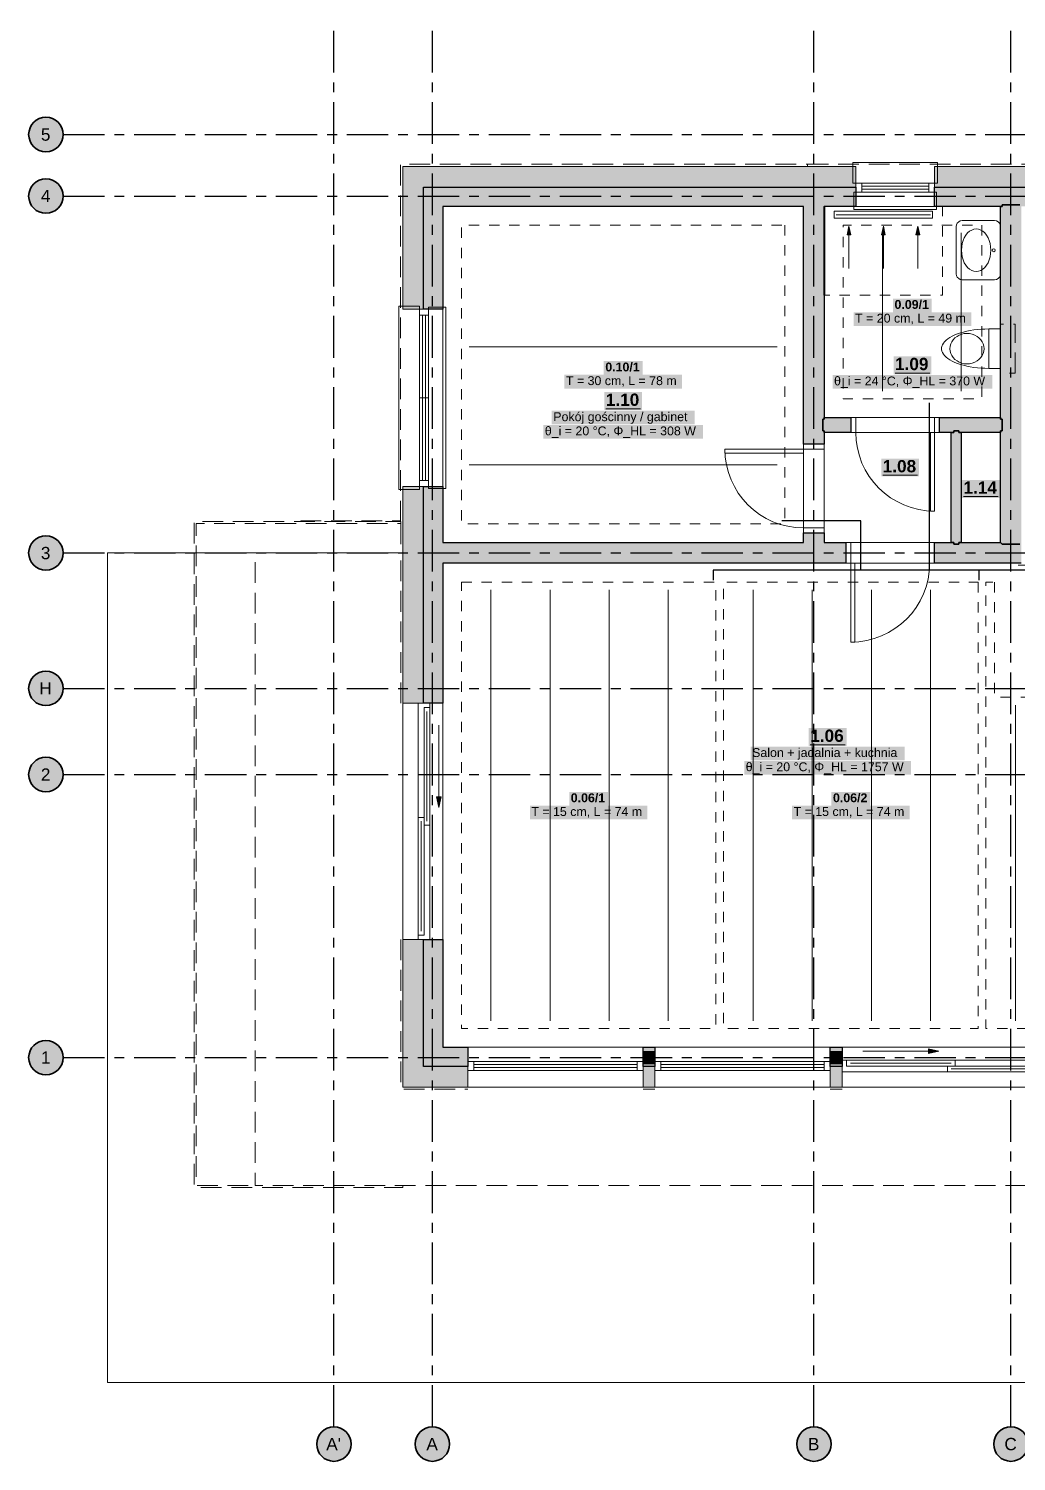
# Model space of a CAD drawing. Header units: metres. Extents: x -4.1 to 22.9, y -4.1 to 10.4.
# Drawn here: x -4.1 to 5.93, y -4.1 to 10.45 of the extents above; entities that cross this region are included whole.
import ezdxf

# ---------------------------------------------------------------- set-up
doc = ezdxf.new("R2010")
doc.units = ezdxf.units.M
for name, pattern in [('KRESKOWA', [5.25, 4.2, -1.05]), ('KRESKOWA_DROBNA', [3.15, 2.1, -1.05]), ('PUNKTOWA', [10.5, 8.4, -1.05, 0, -1.05])]:
    doc.linetypes.add(name, pattern=pattern)
doc.layers.add('A-MASKA', color=7, linetype='Continuous', lineweight=18)
doc.layers.add('S-OPISY', color=2, linetype='Continuous', lineweight=25)
for name, color, linetype, lineweight, true_color in [('I-OSIE', 8, 'PUNKTOWA', 18, 0x7a7a7a), ('I-PODKLAD', 8, 'Continuous', 18, 0x9a9a9a), ('I-PODKLAD-SCIANY', 8, 'Continuous', 25, 0x6e6e6e), ('I-PODKLAD-WYPELN', 254, 'Continuous', 18, 0xe6e6e6), ('I-POMIESZCZENIA', 8, 'Continuous', 25, 0x4a4a4a), ('S-OGRZ', 1, 'Continuous', 25, 0xe05000)]:
    doc.layers.add(name, color=color, linetype=linetype, lineweight=lineweight, true_color=true_color)
doc.styles.add('PL_ARIAL', font='arial.ttf')
doc.styles.add('PL_ARIAL_B', font='arialbd.ttf')

msp = doc.modelspace()

# ---------------------------------------------------------------- hatches: boundary and pattern name
at = {"layer": 'A-MASKA', "true_color": 0xffffff}
for points in [[(4.278, 7.43), (5.472, 7.43), (5.472, 7.57), (4.278, 7.57)], [(4.678, 7.569), (5.072, 7.569), (5.072, 7.709), (4.678, 7.709)], [(1.741, 6.934), (2.134, 6.934), (2.134, 7.074), (1.741, 7.074)], [(4.683, 6.939), (5.067, 6.939), (5.067, 7.122), (4.683, 7.122)], [(1.341, 6.795), (2.534, 6.795), (2.534, 6.935), (1.341, 6.935)], [(4.064, 6.793), (5.686, 6.793), (5.686, 6.933), (4.064, 6.933)], [(1.746, 6.576), (2.129, 6.576), (2.129, 6.759), (1.746, 6.759)], [(1.213, 6.43), (2.662, 6.43), (2.662, 6.569), (1.213, 6.569)], [(1.127, 6.286), (2.748, 6.286), (2.748, 6.425), (1.127, 6.425)], [(4.558, 5.902), (4.942, 5.902), (4.942, 6.084), (4.558, 6.084)], [(5.378, 5.685), (5.762, 5.685), (5.762, 5.867), (5.378, 5.867)], [(3.822, 3.165), (4.206, 3.165), (4.206, 3.347), (3.822, 3.347)], [(3.232, 3.018), (4.796, 3.018), (4.796, 3.158), (3.232, 3.158)], [(3.167, 2.874), (4.861, 2.874), (4.861, 3.014), (3.167, 3.014)], [(1.39, 2.559), (1.784, 2.559), (1.784, 2.699), (1.39, 2.699)], [(4.053, 2.559), (4.447, 2.559), (4.447, 2.699), (4.053, 2.699)], [(0.99, 2.42), (2.183, 2.42), (2.183, 2.559), (0.99, 2.559)], [(3.653, 2.42), (4.847, 2.42), (4.847, 2.559), (3.653, 2.559)]]:
    msp.add_hatch(color=7, dxfattribs=at).paths.add_polyline_path(points)
at = {"layer": 'I-OSIE', "true_color": 0xffffff}
for points in [[(-3.75, 9.375), (-3.751, 9.398), (-3.756, 9.42), (-3.763, 9.442), (-3.773, 9.463), (-3.786, 9.482), (-3.801, 9.499), (-3.818, 9.514), (-3.837, 9.527), (-3.858, 9.537), (-3.88, 9.544), (-3.902, 9.549), (-3.925, 9.55), (-3.948, 9.549), (-3.97, 9.544), (-3.992, 9.537), (-4.013, 9.527), (-4.032, 9.514), (-4.049, 9.499), (-4.064, 9.482), (-4.077, 9.463), (-4.087, 9.442), (-4.094, 9.42), (-4.099, 9.398), (-4.1, 9.375), (-4.099, 9.352), (-4.094, 9.33), (-4.087, 9.308), (-4.077, 9.287), (-4.064, 9.268), (-4.049, 9.251), (-4.032, 9.236), (-4.013, 9.223), (-3.992, 9.213), (-3.97, 9.206), (-3.948, 9.201), (-3.925, 9.2), (-3.902, 9.201), (-3.88, 9.206), (-3.858, 9.213), (-3.837, 9.223), (-3.818, 9.236), (-3.801, 9.251), (-3.786, 9.268), (-3.773, 9.287), (-3.763, 9.308), (-3.756, 9.33), (-3.751, 9.352)], [(-3.75, 8.75), (-3.751, 8.773), (-3.756, 8.795), (-3.763, 8.817), (-3.773, 8.838), (-3.786, 8.857), (-3.801, 8.874), (-3.818, 8.889), (-3.837, 8.902), (-3.858, 8.912), (-3.88, 8.919), (-3.902, 8.924), (-3.925, 8.925), (-3.948, 8.924), (-3.97, 8.919), (-3.992, 8.912), (-4.013, 8.902), (-4.032, 8.889), (-4.049, 8.874), (-4.064, 8.857), (-4.077, 8.838), (-4.087, 8.817), (-4.094, 8.795), (-4.099, 8.773), (-4.1, 8.75), (-4.099, 8.727), (-4.094, 8.705), (-4.087, 8.683), (-4.077, 8.662), (-4.064, 8.643), (-4.049, 8.626), (-4.032, 8.611), (-4.013, 8.598), (-3.992, 8.588), (-3.97, 8.581), (-3.948, 8.576), (-3.925, 8.575), (-3.902, 8.576), (-3.88, 8.581), (-3.858, 8.588), (-3.837, 8.598), (-3.818, 8.611), (-3.801, 8.626), (-3.786, 8.643), (-3.773, 8.662), (-3.763, 8.683), (-3.756, 8.705), (-3.751, 8.727)], [(-3.75, 5.125), (-3.751, 5.148), (-3.756, 5.17), (-3.763, 5.192), (-3.773, 5.213), (-3.786, 5.232), (-3.801, 5.249), (-3.818, 5.264), (-3.837, 5.277), (-3.858, 5.287), (-3.88, 5.294), (-3.902, 5.299), (-3.925, 5.3), (-3.948, 5.299), (-3.97, 5.294), (-3.992, 5.287), (-4.013, 5.277), (-4.032, 5.264), (-4.049, 5.249), (-4.064, 5.232), (-4.077, 5.213), (-4.087, 5.192), (-4.094, 5.17), (-4.099, 5.148), (-4.1, 5.125), (-4.099, 5.102), (-4.094, 5.08), (-4.087, 5.058), (-4.077, 5.037), (-4.064, 5.018), (-4.049, 5.001), (-4.032, 4.986), (-4.013, 4.973), (-3.992, 4.963), (-3.97, 4.956), (-3.948, 4.951), (-3.925, 4.95), (-3.902, 4.951), (-3.88, 4.956), (-3.858, 4.963), (-3.837, 4.973), (-3.818, 4.986), (-3.801, 5.001), (-3.786, 5.018), (-3.773, 5.037), (-3.763, 5.058), (-3.756, 5.08), (-3.751, 5.102)], [(-3.75, 3.75), (-3.751, 3.773), (-3.756, 3.795), (-3.763, 3.817), (-3.773, 3.837), (-3.786, 3.857), (-3.801, 3.874), (-3.818, 3.889), (-3.837, 3.902), (-3.858, 3.912), (-3.88, 3.919), (-3.902, 3.924), (-3.925, 3.925), (-3.948, 3.924), (-3.97, 3.919), (-3.992, 3.912), (-4.013, 3.902), (-4.032, 3.889), (-4.049, 3.874), (-4.064, 3.857), (-4.077, 3.837), (-4.087, 3.817), (-4.094, 3.795), (-4.099, 3.773), (-4.1, 3.75), (-4.099, 3.727), (-4.094, 3.705), (-4.087, 3.683), (-4.077, 3.663), (-4.064, 3.643), (-4.049, 3.626), (-4.032, 3.611), (-4.013, 3.598), (-3.992, 3.588), (-3.97, 3.581), (-3.948, 3.576), (-3.925, 3.575), (-3.902, 3.576), (-3.88, 3.581), (-3.858, 3.588), (-3.837, 3.598), (-3.818, 3.611), (-3.801, 3.626), (-3.786, 3.643), (-3.773, 3.663), (-3.763, 3.683), (-3.756, 3.705), (-3.751, 3.727)], [(-3.75, 2.875), (-3.751, 2.898), (-3.756, 2.92), (-3.763, 2.942), (-3.773, 2.962), (-3.786, 2.982), (-3.801, 2.999), (-3.818, 3.014), (-3.837, 3.027), (-3.858, 3.037), (-3.88, 3.044), (-3.902, 3.049), (-3.925, 3.05), (-3.948, 3.049), (-3.97, 3.044), (-3.992, 3.037), (-4.013, 3.027), (-4.032, 3.014), (-4.049, 2.999), (-4.064, 2.982), (-4.077, 2.962), (-4.087, 2.942), (-4.094, 2.92), (-4.099, 2.898), (-4.1, 2.875), (-4.099, 2.852), (-4.094, 2.83), (-4.087, 2.808), (-4.077, 2.788), (-4.064, 2.768), (-4.049, 2.751), (-4.032, 2.736), (-4.013, 2.723), (-3.992, 2.713), (-3.97, 2.706), (-3.948, 2.701), (-3.925, 2.7), (-3.902, 2.701), (-3.88, 2.706), (-3.858, 2.713), (-3.837, 2.723), (-3.818, 2.736), (-3.801, 2.751), (-3.786, 2.768), (-3.773, 2.788), (-3.763, 2.808), (-3.756, 2.83), (-3.751, 2.852)], [(-3.75, 0), (-3.751, 0.023), (-3.756, 0.045), (-3.763, 0.067), (-3.773, 0.087), (-3.786, 0.107), (-3.801, 0.124), (-3.818, 0.139), (-3.837, 0.152), (-3.858, 0.162), (-3.88, 0.169), (-3.902, 0.174), (-3.925, 0.175), (-3.948, 0.174), (-3.97, 0.169), (-3.992, 0.162), (-4.013, 0.152), (-4.032, 0.139), (-4.049, 0.124), (-4.064, 0.107), (-4.077, 0.087), (-4.087, 0.067), (-4.094, 0.045), (-4.099, 0.023), (-4.1, 0), (-4.099, -0.023), (-4.094, -0.045), (-4.087, -0.067), (-4.077, -0.088), (-4.064, -0.107), (-4.049, -0.124), (-4.032, -0.139), (-4.013, -0.152), (-3.992, -0.162), (-3.97, -0.169), (-3.948, -0.174), (-3.925, -0.175), (-3.902, -0.174), (-3.88, -0.169), (-3.858, -0.162), (-3.837, -0.152), (-3.818, -0.139), (-3.801, -0.124), (-3.786, -0.107), (-3.773, -0.088), (-3.763, -0.067), (-3.756, -0.045), (-3.751, -0.023)], [(-0.825, -3.925), (-0.826, -3.902), (-0.831, -3.88), (-0.838, -3.858), (-0.848, -3.837), (-0.861, -3.818), (-0.876, -3.801), (-0.893, -3.786), (-0.913, -3.773), (-0.933, -3.763), (-0.955, -3.756), (-0.977, -3.751), (-1, -3.75), (-1.023, -3.751), (-1.045, -3.756), (-1.067, -3.763), (-1.088, -3.773), (-1.107, -3.786), (-1.124, -3.801), (-1.139, -3.818), (-1.152, -3.837), (-1.162, -3.858), (-1.169, -3.88), (-1.174, -3.902), (-1.175, -3.925), (-1.174, -3.948), (-1.169, -3.97), (-1.162, -3.992), (-1.152, -4.013), (-1.139, -4.032), (-1.124, -4.049), (-1.107, -4.064), (-1.088, -4.077), (-1.067, -4.087), (-1.045, -4.094), (-1.023, -4.099), (-1, -4.1), (-0.977, -4.099), (-0.955, -4.094), (-0.933, -4.087), (-0.913, -4.077), (-0.893, -4.064), (-0.876, -4.049), (-0.861, -4.032), (-0.848, -4.013), (-0.838, -3.992), (-0.831, -3.97), (-0.826, -3.948)], [(0.175, -3.925), (0.174, -3.902), (0.169, -3.88), (0.162, -3.858), (0.152, -3.837), (0.139, -3.818), (0.124, -3.801), (0.107, -3.786), (0.087, -3.773), (0.067, -3.763), (0.045, -3.756), (0.023, -3.751), (0, -3.75), (-0.023, -3.751), (-0.045, -3.756), (-0.067, -3.763), (-0.088, -3.773), (-0.107, -3.786), (-0.124, -3.801), (-0.139, -3.818), (-0.152, -3.837), (-0.162, -3.858), (-0.169, -3.88), (-0.174, -3.902), (-0.175, -3.925), (-0.174, -3.948), (-0.169, -3.97), (-0.162, -3.992), (-0.152, -4.013), (-0.139, -4.032), (-0.124, -4.049), (-0.107, -4.064), (-0.088, -4.077), (-0.067, -4.087), (-0.045, -4.094), (-0.023, -4.099), (0, -4.1), (0.023, -4.099), (0.045, -4.094), (0.067, -4.087), (0.087, -4.077), (0.107, -4.064), (0.124, -4.049), (0.139, -4.032), (0.152, -4.013), (0.162, -3.992), (0.169, -3.97), (0.174, -3.948)], [(4.05, -3.925), (4.049, -3.902), (4.044, -3.88), (4.037, -3.858), (4.027, -3.837), (4.014, -3.818), (3.999, -3.801), (3.982, -3.786), (3.962, -3.773), (3.942, -3.763), (3.92, -3.756), (3.898, -3.751), (3.875, -3.75), (3.852, -3.751), (3.83, -3.756), (3.808, -3.763), (3.788, -3.773), (3.768, -3.786), (3.751, -3.801), (3.736, -3.818), (3.723, -3.837), (3.713, -3.858), (3.706, -3.88), (3.701, -3.902), (3.7, -3.925), (3.701, -3.948), (3.706, -3.97), (3.713, -3.992), (3.723, -4.013), (3.736, -4.032), (3.751, -4.049), (3.768, -4.064), (3.788, -4.077), (3.808, -4.087), (3.83, -4.094), (3.852, -4.099), (3.875, -4.1), (3.898, -4.099), (3.92, -4.094), (3.942, -4.087), (3.962, -4.077), (3.982, -4.064), (3.999, -4.049), (4.014, -4.032), (4.027, -4.013), (4.037, -3.992), (4.044, -3.97), (4.049, -3.948)], [(6.05, -3.925), (6.049, -3.902), (6.044, -3.88), (6.037, -3.858), (6.027, -3.837), (6.014, -3.818), (5.999, -3.801), (5.982, -3.786), (5.962, -3.773), (5.942, -3.763), (5.92, -3.756), (5.898, -3.751), (5.875, -3.75), (5.852, -3.751), (5.83, -3.756), (5.808, -3.763), (5.787, -3.773), (5.768, -3.786), (5.751, -3.801), (5.736, -3.818), (5.723, -3.837), (5.713, -3.858), (5.706, -3.88), (5.701, -3.902), (5.7, -3.925), (5.701, -3.948), (5.706, -3.97), (5.713, -3.992), (5.723, -4.013), (5.736, -4.032), (5.751, -4.049), (5.768, -4.064), (5.787, -4.077), (5.808, -4.087), (5.83, -4.094), (5.852, -4.099), (5.875, -4.1), (5.898, -4.099), (5.92, -4.094), (5.942, -4.087), (5.962, -4.077), (5.982, -4.064), (5.999, -4.049), (6.014, -4.032), (6.027, -4.013), (6.037, -3.992), (6.044, -3.97), (6.049, -3.948)]]:
    msp.add_hatch(color=7, dxfattribs=at).paths.add_polyline_path(points)
at = {"layer": 'I-PODKLAD-WYPELN', "true_color": 0xe4e4e4}
h = msp.add_hatch(color=7, dxfattribs=at)
h.paths.add_polyline_path([(4.25, 6.5), (4.25, 6.365), (4.25, 6.365), (4.25, 6.365), (4.25, 6.35), (4.25, 6.35), (4.25, 6.35), (3.98, 6.35), (3.98, 6.35), (3.98, 6.35), (3.98, 6.23), (3.965, 6.23), (3.77, 6.23), (3.77, 8.645), (0.105, 8.645), (0.105, 8.645), (0.105, 8.645), (0.105, 8.645), (0.105, 8.645), (0.105, 8.645), (0.105, 7.6), (0.105, 7.6), (0.105, 7.6), (-0.09, 7.6), (-0.09, 7.6), (-0.09, 7.6), (-0.09, 7.6), (-0.09, 7.6), (-0.3, 7.6), (-0.3, 7.6), (-0.3, 7.6), (-0.3, 9.05), (-0.3, 9.05), (-0.3, 9.05), (-0.3, 9.05), (4.3, 9.05), (4.3, 8.84), (4.3, 8.84), (4.3, 8.84), (4.3, 8.84), (4.3, 8.645), (4.3, 8.645), (4.3, 8.645), (3.98, 8.645), (3.98, 6.5), (3.98, 6.5), (3.98, 6.5), (3.98, 6.5), (3.98, 6.5), (4.25, 6.5), (4.25, 6.5), (4.25, 6.5), (4.25, 6.5)])
h.paths.add_polyline_path([(0.09, 8.66), (0.09, 8.66), (0.098, 8.652)], flags=0)
h.paths.add_polyline_path([(-0.09, 8.66), (-0.09, 8.66), (-0.09, 8.66), (-0.09, 8.66), (-0.09, 8.66)], flags=0)
h.paths.add_polyline_path([(-0.09, 8.84), (-0.09, 8.84), (-0.09, 8.84), (-0.09, 8.84), (-0.09, 8.84), (-0.09, 8.84)], flags=0)
h = msp.add_hatch(color=7, dxfattribs=at)
h.paths.add_polyline_path([(5.27, 5.23), (5.27, 5.23), (5.27, 5.23), (5.27, 6.35), (5.27, 6.35), (5.27, 6.35), (5.27, 6.35), (5.27, 6.35), (5.15, 6.35), (5.15, 6.35), (5.15, 6.35), (5.15, 6.365), (5.15, 6.365), (5.15, 6.365), (5.15, 6.365), (5.15, 6.5), (5.15, 6.5), (5.15, 6.5), (5.15, 6.5), (5.15, 6.5), (5.77, 6.5), (5.77, 6.5), (5.77, 6.5), (5.77, 6.5), (5.77, 6.5), (5.77, 8.645), (5.77, 8.645), (5.77, 8.645), (5.77, 8.645), (5.77, 8.645), (5.1, 8.645), (5.1, 8.645), (5.1, 8.645), (5.1, 8.84), (5.1, 8.84), (5.1, 8.84), (5.1, 8.84), (5.1, 9.05), (10.05, 9.05), (10.05, 8.84), (10.05, 8.84), (10.05, 8.84), (10.05, 8.84), (10.05, 8.645), (10.05, 8.645), (10.05, 8.645), (9.95, 8.645), (9.95, 6.7), (9.935, 6.7), (9.935, 6.7), (9.935, 6.7), (9.935, 6.7), (9.935, 6.7), (9.935, 6.7), (9.935, 6.7), (9.935, 6.7), (9.935, 6.7), (9.935, 6.7), (9.935, 6.7), (9.935, 6.685), (9.875, 6.685), (9.875, 6.685), (9.875, 6.685), (9.875, 6.685), (9.875, 6.685), (9.875, 6.65), (10.15, 6.65), (10.15, 6.6), (9.875, 6.6), (9.875, 6.565), (9.875, 6.565), (9.875, 6.565), (9.875, 6.55), (9.875, 6.55), (9.875, 6.55), (9.61, 6.55), (9.61, 6.55), (9.61, 6.55), (9.61, 6.565), (9.61, 6.565), (9.61, 6.565), (9.61, 6.565), (9.61, 6.7), (9.61, 6.7), (9.61, 6.7), (9.61, 6.7), (9.61, 6.7), (9.8, 6.7), (9.8, 8.645), (8.605, 8.645), (8.605, 8.645), (8.605, 8.645), (8.605, 6.7), (8.605, 6.7), (8.605, 6.7), (8.605, 6.7), (8.605, 6.7), (8.71, 6.7), (8.71, 6.7), (8.71, 6.7), (8.71, 6.7), (8.71, 6.7), (8.71, 6.565), (8.71, 6.565), (8.71, 6.565), (8.71, 6.55), (8.71, 6.55), (8.71, 6.55), (8.605, 6.55), (8.605, 6.55), (8.605, 6.55), (8.605, 5.23), (8.605, 5.23), (8.605, 5.23), (8.9, 5.23), (8.9, 5.23), (8.9, 5.23), (8.9, 5.23), (8.9, 5.23), (8.9, 5.035), (8.9, 5.035), (8.9, 5.035), (8.9, 5.02), (8.9, 5.02), (8.9, 5.02), (8.5, 5.02), (8.5, 5.02), (8.5, 5.02), (8.5, 5.02), (8.5, 5.02), (8.2, 5.02), (8.2, 5.02), (8.2, 5.02), (8.2, 5.035), (8.2, 5.035), (8.2, 5.035), (8.2, 5.035), (8.2, 5.23), (8.2, 5.23), (8.2, 5.23), (8.2, 5.23), (8.2, 5.23), (8.395, 5.23), (8.395, 5.23), (8.395, 5.23), (8.395, 5.23), (8.395, 5.23), (8.395, 8.645), (8.395, 8.645), (8.395, 8.645), (8.395, 8.645), (8.395, 8.645), (5.98, 8.645), (5.98, 8.645), (5.98, 8.645), (5.98, 5.02), (5.98, 5.02), (5.98, 5.02), (5.98, 5.02), (5.98, 5.02), (5.1, 5.02), (5.1, 5.02), (5.1, 5.02), (5.1, 5.035), (5.1, 5.035), (5.1, 5.035), (5.1, 5.035), (5.1, 5.23), (5.1, 5.23), (5.1, 5.23), (5.1, 5.23), (5.1, 5.23), (5.27, 5.23), (5.27, 5.23)])
h.paths.add_polyline_path([(8.5, 5.035), (8.5, 5.035), (8.5, 5.035), (8.5, 5.035), (8.5, 5.035), (8.5, 5.035), (8.5, 5.02)], flags=0)
h.paths.add_polyline_path([(5.77, 5.23), (5.77, 5.23), (5.77, 5.23), (5.77, 5.23), (5.77, 5.23), (5.77, 5.23), (5.77, 5.23), (5.77, 5.23), (5.77, 5.23), (5.77, 6.35), (5.77, 6.35), (5.77, 6.35), (5.37, 6.35), (5.37, 6.35), (5.37, 6.35), (5.37, 5.23), (5.37, 5.23), (5.37, 5.23)], flags=0)
h.paths.add_polyline_path([(8.5, 5.215), (8.5, 5.215), (8.5, 5.215), (8.5, 5.215), (8.5, 5.215), (8.5, 5.215), (8.5, 5.215), (8.5, 5.215), (8.5, 5.215)], flags=0)
at = {"layer": 'I-PODKLAD-WYPELN', "true_color": 0xcfcfcf}
for points in [[(4.23, 8.445), (4.249, 8.357), (4.211, 8.357)], [(4.58, 8.445), (4.599, 8.357), (4.561, 8.357)], [(4.93, 8.445), (4.949, 8.357), (4.911, 8.357)], [(0.065, 2.539), (0.042, 2.647), (0.088, 2.647)], [(2.26, -0.06), (2.14, -0.06), (2.14, 0.06), (2.26, 0.06)], [(4.04, -0.06), (4.04, 0.06), (4.16, 0.06), (4.16, -0.06)], [(5.144, 0.065), (5.037, 0.042), (5.037, 0.088)]]:
    msp.add_hatch(color=7, dxfattribs=at).paths.add_polyline_path(points)
at = {"layer": 'I-PODKLAD-WYPELN', "true_color": 0xe4e4e4}
for points in [[(3.77, 5.23), (3.77, 5.33), (3.965, 5.33), (3.98, 5.33), (3.98, 5.23), (4.2, 5.23), (4.2, 5.23), (4.2, 5.23), (4.2, 5.23), (4.2, 5.23), (4.2, 5.035), (4.2, 5.035), (4.2, 5.035), (4.2, 5.02), (4.2, 5.02), (4.2, 5.02), (0.105, 5.02), (0.105, 5.02), (0.105, 5.02), (0.105, 3.6), (0.105, 3.6), (0.105, 3.6), (-0.09, 3.6), (-0.09, 3.6), (-0.09, 3.6), (-0.09, 3.6), (-0.09, 3.6), (-0.3, 3.6), (-0.3, 3.6), (-0.3, 3.6), (-0.3, 5.8), (-0.3, 5.8), (-0.3, 5.8), (-0.09, 5.8), (-0.09, 5.8), (-0.09, 5.8), (-0.09, 5.8), (-0.09, 5.8), (0.105, 5.8), (0.105, 5.8), (0.105, 5.8), (0.105, 5.23), (0.105, 5.23), (0.105, 5.23), (0.105, 5.23), (0.105, 5.23)], [(2.14, -0.3), (2.14, -0.3), (2.14, -0.09), (2.14, -0.09), (2.14, -0.09), (2.14, -0.09), (2.14, -0.09), (2.14, -0.06), (2.14, -0.06), (2.14, -0.06), (2.14, -0.06), (2.14, 0.06), (2.14, 0.06), (2.14, 0.06), (2.14, 0.06), (2.14, 0.105), (2.14, 0.105), (2.14, 0.105), (2.26, 0.105), (2.26, 0.105), (2.26, 0.105), (2.26, 0.06), (2.26, 0.06), (2.26, 0.06), (2.26, 0.06), (2.26, -0.06), (2.26, -0.06), (2.26, -0.06), (2.26, -0.06), (2.26, -0.09), (2.26, -0.09), (2.26, -0.09), (2.26, -0.09), (2.26, -0.09), (2.26, -0.3), (2.26, -0.3), (2.26, -0.3), (2.14, -0.3)], [(4.04, -0.3), (4.04, -0.09), (4.04, -0.09), (4.04, -0.09), (4.04, -0.09), (4.04, -0.09), (4.04, -0.06), (4.04, -0.06), (4.04, -0.06), (4.04, -0.06), (4.04, 0.06), (4.04, 0.06), (4.04, 0.06), (4.04, 0.06), (4.04, 0.105), (4.04, 0.105), (4.04, 0.105), (4.16, 0.105), (4.16, 0.105), (4.16, 0.105), (4.16, 0.06), (4.16, 0.06), (4.16, 0.06), (4.16, 0.06), (4.16, -0.06), (4.16, -0.06), (4.16, -0.06), (4.16, -0.06), (4.16, -0.09), (4.16, -0.09), (4.16, -0.09), (4.16, -0.09), (4.16, -0.09), (4.16, -0.3), (4.16, -0.3), (4.16, -0.3), (4.04, -0.3), (4.04, -0.3)]]:
    msp.add_hatch(color=7, dxfattribs=at).paths.add_polyline_path(points)
h = msp.add_hatch(color=7, dxfattribs=at)
h.paths.add_polyline_path([(0.36, -0.09), (0.36, -0.09), (0.36, -0.09), (0.36, -0.09), (0.36, -0.3), (0.36, -0.3), (0.36, -0.3), (-0.3, -0.3), (-0.3, -0.3), (-0.3, -0.3), (-0.3, -0.3), (-0.3, -0.3), (-0.3, 1.2), (-0.3, 1.2), (-0.3, 1.2), (-0.09, 1.2), (-0.09, 1.2), (-0.09, 1.2), (-0.09, 1.2), (-0.09, 1.2), (0.105, 1.2), (0.105, 1.2), (0.105, 1.2), (0.105, 0.105), (0.105, 0.105), (0.105, 0.105), (0.105, 0.105), (0.105, 0.105), (0.36, 0.105), (0.36, 0.105), (0.36, 0.105), (0.36, -0.09)])
h.paths.add_polyline_path([(-0.09, -0.09), (-0.09, -0.09), (-0.09, -0.09), (-0.09, -0.09), (-0.09, -0.09), (-0.09, -0.09)], flags=0)
h.paths.add_polyline_path([(-0.09, 0.09), (-0.09, 0.09), (-0.09, 0.09), (-0.09, 0.09), (-0.09, 0.09)], flags=0)

# ---------------------------------------------------------------- linework, layer by layer
at = {"layer": 'I-OSIE', "linetype": 'PUNKTOWA', "lineweight": 25, "ltscale": 0.050462, "flags": 128}
for points in [[(-1, -3.75), (-1, 10.45)], [(0, -3.75), (0, 10.45)], [(3.875, -3.75), (3.875, 10.45)], [(5.875, -3.75), (5.875, 10.45)]]:
    msp.add_lwpolyline(points, dxfattribs=at)
at = {"layer": 'I-OSIE', "linetype": 'PUNKTOWA', "lineweight": 25, "ltscale": 0.050048, "flags": 128}
for points in [[(-3.75, 9.375), (22.946, 9.375)], [(-3.75, 8.75), (22.946, 8.75)], [(-3.75, 5.125), (22.946, 5.125)], [(-3.75, 3.75), (22.946, 3.75)], [(-3.75, 2.875), (22.946, 2.875)], [(-3.75, 0), (22.946, 0)]]:
    msp.add_lwpolyline(points, dxfattribs=at)
at = {"layer": 'I-OSIE', "linetype": 'Continuous', "lineweight": 35, "ltscale": 0.05}
for centre in [(-3.925, 9.375), (-3.925, 8.75), (-3.925, 5.125), (-3.925, 3.75), (-3.925, 2.875), (-3.925, 0), (-1, -3.925), (0, -3.925), (3.875, -3.925), (5.875, -3.925)]:
    msp.add_circle(centre, 0.175, dxfattribs=at)
at = {"layer": 'I-PODKLAD', "linetype": 'KRESKOWA', "lineweight": 13, "ltscale": 0.05, "flags": 128}
for points in [[(-0.325, 5.446), (-0.325, 9.075), (3.81, 9.075), (3.81, 9.05)], [(3.811, 9.075), (8.565, 9.075)], [(-0.3, -1.3), (-0.3, -1.32), (-2.42, -1.32), (-2.42, 5.445), (-0.32, 5.445), (-0.32, 5.425), (-2.4, 5.425), (-2.4, -1.3), (-1.8, -1.3)], [(-1.335, 5.446), (-1.335, 5.45), (-0.326, 5.45)], [(-0.32, 5.425), (-0.32, 5.125)], [(13.251, -0.32), (13.8, -0.32), (13.8, -1.3), (-1.8, -1.3), (-1.8, 5.125), (-0.32, 5.125), (-0.32, 3.6)], [(7.399, 5), (5.875, 5)], [(-0.32, 1.2), (-0.32, -0.32), (0.359, -0.32)], [(2.14, -0.32), (2.26, -0.32)], [(4.04, -0.32), (4.16, -0.32)]]:
    msp.add_lwpolyline(points, dxfattribs=at)
at = {"layer": 'I-PODKLAD', "lineweight": 18, "ltscale": 0.05}
for points in [[(5.13, 8.88), (4.27, 8.88), (4.27, 9.09), (5.13, 9.09)], [(5.1, 8.79), (4.3, 8.79), (4.3, 8.88), (5.1, 8.88)], [(5.12, 8.79), (4.28, 8.79), (4.28, 8.615), (5.12, 8.615)], [(3.985, 8.645), (3.975, 8.645), (3.975, 7.745), (3.985, 7.745)], [(5.08, 8.595), (4.08, 8.595), (4.08, 8.525), (5.08, 8.525)], [(4.23, 8.445), (4.249, 8.357), (4.211, 8.357)], [(4.58, 8.445), (4.599, 8.357), (4.561, 8.357)], [(4.93, 8.445), (4.949, 8.357), (4.911, 8.357)], [(5.77, 8.44), (5.767, 8.459), (5.759, 8.475), (5.745, 8.489), (5.729, 8.497), (5.71, 8.5), (5.38, 8.5), (5.361, 8.497), (5.345, 8.489), (5.331, 8.475), (5.323, 8.459), (5.32, 8.44), (5.32, 7.96), (5.323, 7.941), (5.331, 7.925), (5.345, 7.911), (5.361, 7.903), (5.38, 7.9), (5.71, 7.9), (5.729, 7.903), (5.745, 7.911), (5.759, 7.925), (5.767, 7.941), (5.77, 7.96)], [(5.522, 8.416), (5.499, 8.413), (5.477, 8.405), (5.455, 8.392), (5.435, 8.375), (5.417, 8.353), (5.402, 8.327), (5.39, 8.298), (5.381, 8.267), (5.376, 8.234), (5.374, 8.2), (5.376, 8.166), (5.381, 8.133), (5.39, 8.102), (5.402, 8.073), (5.417, 8.047), (5.435, 8.025), (5.455, 8.008), (5.477, 7.995), (5.499, 7.987), (5.522, 7.984), (5.546, 7.987), (5.568, 7.995), (5.59, 8.008), (5.61, 8.025), (5.628, 8.047), (5.643, 8.073), (5.655, 8.102), (5.664, 8.133), (5.669, 8.166), (5.671, 8.2), (5.669, 8.234), (5.664, 8.267), (5.655, 8.298), (5.643, 8.327), (5.628, 8.353), (5.61, 8.375), (5.59, 8.392), (5.568, 8.405), (5.546, 8.413)], [(-0.13, 7.63), (-0.13, 5.77), (-0.34, 5.77), (-0.34, 7.63)], [(-0.04, 7.6), (-0.04, 5.8), (-0.13, 5.8), (-0.13, 7.6)], [(-0.04, 7.62), (-0.04, 5.78), (0.135, 5.78), (0.135, 7.62)], [(5.429, 7.355), (5.402, 7.353), (5.376, 7.347), (5.351, 7.338), (5.328, 7.325), (5.307, 7.31), (5.289, 7.291), (5.275, 7.27), (5.265, 7.248), (5.259, 7.224), (5.256, 7.2), (5.259, 7.176), (5.265, 7.152), (5.275, 7.13), (5.289, 7.109), (5.307, 7.09), (5.328, 7.075), (5.351, 7.062), (5.376, 7.053), (5.402, 7.047), (5.429, 7.045), (5.456, 7.047), (5.483, 7.053), (5.508, 7.062), (5.531, 7.075), (5.551, 7.09), (5.569, 7.109), (5.583, 7.13), (5.594, 7.152), (5.6, 7.176), (5.602, 7.2), (5.6, 7.224), (5.594, 7.248), (5.583, 7.27), (5.569, 7.291), (5.551, 7.31), (5.531, 7.325), (5.508, 7.338), (5.483, 7.347), (5.456, 7.353)], [(5.77, 7), (5.77, 7.4), (5.65, 7.4), (5.65, 7)], [(4.25, 6.35), (4.3, 6.35), (4.3, 6.5), (4.25, 6.5)], [(5.15, 6.35), (5.1, 6.35), (5.1, 6.5), (5.15, 6.5)], [(5.1, 6.35), (5.1, 5.55), (5.06, 5.55), (5.06, 6.35)], [(3.77, 6.18), (2.97, 6.18), (2.97, 6.14), (3.77, 6.14)], [(3.77, 6.23), (3.77, 6.18), (3.98, 6.18), (3.98, 6.23)], [(3.77, 5.33), (3.77, 5.38), (3.98, 5.38), (3.98, 5.33)], [(4.2, 5.02), (4.25, 5.02), (4.25, 5.23), (4.2, 5.23)], [(5.1, 5.02), (5.05, 5.02), (5.05, 5.23), (5.1, 5.23)], [(4.25, 5.02), (4.25, 4.22), (4.29, 4.22), (4.29, 5.02)], [(-0.025, 3.6), (-0.025, 1.2), (-0.145, 1.2), (-0.145, 3.6)], [(-0.085, 3.555), (-0.085, 2.36), (-0.025, 2.36), (-0.025, 3.555)], [(0.065, 2.539), (0.042, 2.647), (0.088, 2.647)], [(-0.145, 2.44), (-0.145, 1.245), (-0.085, 1.245), (-0.085, 2.44)], [(5.144, 0.065), (5.037, 0.042), (5.037, 0.088)], [(0.36, -0.04), (2.14, -0.04), (2.14, -0.13), (0.36, -0.13)], [(2.26, -0.04), (4.04, -0.04), (4.04, -0.13), (2.26, -0.13)], [(4.16, -0.025), (6.38, -0.025), (6.38, -0.145), (4.16, -0.145)], [(4.205, -0.085), (5.31, -0.085), (5.31, -0.025), (4.205, -0.025)], [(5.23, -0.145), (6.335, -0.145), (6.335, -0.085), (5.23, -0.085)]]:
    msp.add_lwpolyline(points, close=True, dxfattribs=at)
for points in [[(4.36, 8.79), (4.36, 8.88)], [(5.04, 8.79), (5.04, 8.88)], [(5.04, 8.851), (4.36, 8.851)], [(5.04, 8.819), (4.36, 8.819)], [(5.06, 8.56), (4.1, 8.56)], [(4.23, 8.015), (4.23, 8.355)], [(4.58, 8.015), (4.58, 8.355)], [(4.93, 8.015), (4.93, 8.355)], [(-0.04, 7.54), (-0.13, 7.54)], [(-0.101, 7.54), (-0.101, 5.86)], [(-0.069, 7.54), (-0.069, 5.86)], [(5.65, 7.4), (5.611, 7.399), (5.573, 7.397), (5.535, 7.394), (5.498, 7.39), (5.462, 7.384), (5.427, 7.377), (5.393, 7.369), (5.362, 7.36), (5.332, 7.35), (5.304, 7.339), (5.278, 7.326), (5.255, 7.314), (5.234, 7.3), (5.216, 7.286), (5.201, 7.271), (5.189, 7.256), (5.18, 7.24), (5.173, 7.224), (5.17, 7.208), (5.17, 7.192), (5.173, 7.176), (5.18, 7.16), (5.189, 7.144), (5.201, 7.129), (5.216, 7.114), (5.234, 7.1), (5.255, 7.086), (5.278, 7.074), (5.304, 7.061), (5.332, 7.05), (5.362, 7.04), (5.393, 7.031), (5.427, 7.023), (5.462, 7.016), (5.498, 7.01), (5.535, 7.006), (5.573, 7.003), (5.611, 7.001), (5.65, 7)], [(-0.04, 6.7), (-0.13, 6.7)], [(-0.04, 5.86), (-0.13, 5.86)], [(-0.055, 3.515), (-0.055, 2.4)], [(0.065, 3.376), (0.065, 2.539)], [(-0.115, 2.4), (-0.115, 1.285)], [(4.371, 0.065), (5.144, 0.065)], [(0.42, -0.04), (0.42, -0.13)], [(0.42, -0.069), (2.08, -0.069)], [(0.42, -0.101), (2.08, -0.101)], [(2.08, -0.04), (2.08, -0.13)], [(2.32, -0.04), (2.32, -0.13)], [(2.32, -0.069), (3.98, -0.069)], [(2.32, -0.101), (3.98, -0.101)], [(3.98, -0.04), (3.98, -0.13)], [(4.245, -0.055), (5.27, -0.055)], [(5.27, -0.115), (6.295, -0.115)]]:
    msp.add_lwpolyline(points, dxfattribs=at)
at = {"layer": 'I-PODKLAD', "linetype": 'KRESKOWA_DROBNA', "lineweight": 18, "ltscale": 0.05, "flags": 128}
msp.add_lwpolyline([(5.18, 8.645), (3.98, 8.645), (3.98, 7.745), (5.18, 7.745)], close=True, dxfattribs=at)
at = {"layer": 'I-PODKLAD', "lineweight": 13, "ltscale": 0.05}
for points in [[(4.301, 8.645), (5.099, 8.645)], [(0.105, 5.801), (0.105, 7.599)], [(5.149, 6.5), (4.25, 6.5)], [(4.25, 6.35), (5.149, 6.35)], [(3.77, 6.229), (3.77, 5.33)], [(3.98, 5.33), (3.98, 6.229)], [(12.3, -0.3), (12.3, -3.3), (-3.3, -3.3), (-3.3, 5.125), (-0.3, 5.125)], [(5.099, 5.23), (4.2, 5.23)], [(4.2, 5.02), (5.099, 5.02)], [(-0.3, 3.599), (-0.3, 1.2)], [(0.105, 1.2), (0.105, 3.599)], [(2.139, 0.105), (0.36, 0.105)], [(4.04, 0.105), (2.26, 0.105)], [(6.38, 0.105), (4.16, 0.105)], [(0.36, -0.3), (2.139, -0.3)], [(2.26, -0.3), (4.04, -0.3)], [(4.16, -0.3), (6.38, -0.3)]]:
    msp.add_lwpolyline(points, dxfattribs=at)
at = {"layer": 'I-PODKLAD', "linetype": 'KRESKOWA', "lineweight": 18, "ltscale": 0.05, "flags": 128}
msp.add_lwpolyline([(5.92, 6.95), (5.92, 7.45), (5.77, 7.45), (5.77, 6.95)], close=True, dxfattribs=at)
at = {"layer": 'I-PODKLAD', "lineweight": 13, "ltscale": 0.05}
msp.add_circle((5.7, 8.2), 0.015, dxfattribs=at)
for centre, start, end in [((5.1, 6.35), -180, -90), ((3.77, 6.18), -180, -90), ((4.25, 5.02), -90, 0)]:
    msp.add_arc(centre, 0.8, start, end, dxfattribs=at)
at = {"layer": 'I-PODKLAD-SCIANY', "lineweight": 13, "ltscale": 0.05}
for points in [[(-0.3, 7.6), (-0.3, 7.6), (-0.3, 7.6), (-0.3, 9.05), (-0.3, 9.05), (-0.3, 9.05), (4.3, 9.05), (4.3, 9.05), (4.3, 9.05), (4.3, 8.84), (4.3, 8.84), (4.3, 8.84), (-0.09, 8.84), (-0.09, 8.84), (-0.09, 8.84), (-0.09, 8.84), (-0.09, 8.84), (-0.09, 8.84), (-0.09, 8.84), (-0.09, 8.84), (-0.09, 8.84), (-0.09, 8.84), (-0.09, 8.84), (-0.09, 8.84), (-0.09, 8.84), (-0.09, 8.84), (-0.09, 8.84), (-0.09, 8.84), (-0.09, 8.84), (-0.09, 7.6), (-0.09, 7.6), (-0.09, 7.6), (-0.3, 7.6)], [(5.1, 8.84), (5.1, 8.84), (5.1, 9.05), (5.1, 9.05), (5.1, 9.05), (10.05, 9.05), (10.05, 9.05), (10.05, 9.05), (10.05, 8.84), (10.05, 8.84), (10.05, 8.84), (5.1, 8.84)], [(-0.3, 5.8), (-0.3, 5.8), (-0.09, 5.8), (-0.09, 5.8), (-0.09, 5.8), (-0.09, 3.6), (-0.09, 3.6), (-0.09, 3.6), (-0.09, 3.6), (-0.3, 3.6), (-0.3, 3.6), (-0.3, 3.6), (-0.3, 3.6), (-0.3, 5.8)], [(-0.3, -0.3), (-0.3, 1.2), (-0.3, 1.2), (-0.3, 1.2), (-0.3, 1.2), (-0.09, 1.2), (-0.09, 1.2), (-0.09, 1.2), (-0.09, 1.2), (-0.09, -0.09), (-0.09, -0.09), (-0.09, -0.09), (-0.09, -0.09), (-0.09, -0.09), (-0.09, -0.09), (-0.09, -0.09), (-0.09, -0.09), (-0.09, -0.09), (-0.09, -0.09), (-0.09, -0.09), (-0.09, -0.09), (-0.09, -0.09), (-0.09, -0.09), (-0.09, -0.09), (-0.09, -0.09), (-0.09, -0.09), (0.36, -0.09), (0.36, -0.09), (0.36, -0.09), (0.36, -0.09), (0.36, -0.3), (0.36, -0.3), (0.36, -0.3), (0.36, -0.3), (-0.3, -0.3), (-0.3, -0.3)], [(2.14, -0.3), (2.14, -0.3), (2.14, -0.3), (2.14, -0.09), (2.14, -0.09), (2.14, -0.09), (2.14, -0.09), (2.26, -0.09), (2.26, -0.09), (2.26, -0.09), (2.26, -0.09), (2.26, -0.09), (2.26, -0.3), (2.26, -0.3), (2.26, -0.3), (2.26, -0.3), (2.14, -0.3)], [(4.04, -0.09), (4.04, -0.09), (4.04, -0.09), (4.16, -0.09), (4.16, -0.09), (4.16, -0.09), (4.16, -0.09), (4.16, -0.3), (4.16, -0.3), (4.16, -0.3), (4.16, -0.3), (4.04, -0.3), (4.04, -0.3), (4.04, -0.3)]]:
    msp.add_lwpolyline(points, close=True, dxfattribs=at)
at = {"layer": 'I-PODKLAD-SCIANY', "lineweight": 25, "ltscale": 0.05}
for points in [[(-0.09, 7.6), (-0.09, 7.6), (-0.09, 8.84), (-0.09, 8.84), (-0.09, 8.84), (-0.09, 8.84), (4.3, 8.84), (4.3, 8.84), (4.3, 8.84), (4.3, 8.84), (4.3, 8.645), (4.3, 8.645), (4.3, 8.645), (4.3, 8.645), (3.98, 8.645), (3.98, 8.645), (3.98, 8.645), (3.98, 8.645), (3.98, 8.645), (3.98, 8.645), (3.98, 8.645), (3.98, 8.645), (3.98, 8.645), (3.98, 8.645), (3.98, 8.645), (3.98, 8.645), (3.98, 8.645), (3.98, 8.645), (3.98, 8.645), (3.98, 8.645), (3.98, 8.645), (3.98, 6.485), (3.98, 6.485), (3.98, 6.485), (3.965, 6.485), (3.965, 6.485), (3.965, 6.485), (3.965, 6.485), (3.965, 6.485), (3.965, 6.485), (3.965, 6.485), (3.965, 6.485), (3.965, 6.485), (3.965, 6.485), (3.965, 6.485), (3.965, 6.485), (3.965, 6.485), (3.965, 6.485), (3.965, 6.485), (3.965, 6.485), (3.965, 6.485), (3.965, 6.365), (3.965, 6.365), (3.965, 6.365), (3.965, 6.365), (3.965, 6.365), (3.965, 6.365), (3.965, 6.365), (3.965, 6.365), (3.965, 6.365), (3.965, 6.365), (3.965, 6.365), (3.965, 6.365), (3.965, 6.365), (3.965, 6.365), (3.965, 6.365), (3.965, 6.365), (3.965, 6.365), (3.98, 6.365), (3.98, 6.365), (3.98, 6.365), (3.98, 6.23), (3.98, 6.23), (3.98, 6.23), (3.77, 6.23), (3.77, 6.23), (3.77, 6.23), (3.77, 8.645), (3.77, 8.645), (3.77, 8.645), (3.77, 8.645), (3.77, 8.645), (3.77, 8.645), (3.77, 8.645), (3.77, 8.645), (3.77, 8.645), (3.77, 8.645), (3.77, 8.645), (3.77, 8.645), (3.77, 8.645), (3.77, 8.645), (3.77, 8.645), (3.77, 8.645), (3.77, 8.645), (0.105, 8.645), (0.105, 8.645), (0.105, 8.645), (0.105, 8.645), (0.105, 8.645), (0.105, 8.645), (0.105, 8.645), (0.105, 8.645), (0.105, 8.645), (0.105, 8.645), (0.105, 8.645), (0.105, 8.645), (0.105, 8.645), (0.105, 8.645), (0.105, 8.645), (0.105, 8.645), (0.105, 8.645), (0.105, 7.6), (0.105, 7.6), (0.105, 7.6), (-0.09, 7.6)], [(3.965, 6.485), (3.965, 6.485), (3.965, 6.485), (3.965, 6.485), (3.965, 6.485), (3.98, 6.485), (3.98, 6.485), (3.98, 6.485), (3.98, 6.485), (3.98, 6.485), (3.98, 6.485), (3.98, 6.485), (3.98, 6.485), (3.98, 6.485), (3.98, 6.485), (3.98, 6.485), (3.98, 6.485), (3.98, 6.485), (3.98, 6.485), (3.98, 6.485), (3.98, 6.485), (3.98, 6.485), (3.98, 6.5), (3.98, 6.5), (3.98, 6.5), (3.98, 6.5), (3.98, 6.5), (4.25, 6.5), (4.25, 6.5), (4.25, 6.5), (4.25, 6.5), (4.25, 6.5), (4.25, 6.35), (4.25, 6.35), (4.25, 6.35), (3.98, 6.35), (3.98, 6.35), (3.98, 6.35), (3.98, 6.35), (3.98, 6.365), (3.98, 6.365), (3.98, 6.365), (3.98, 6.365), (3.98, 6.365), (3.98, 6.365), (3.98, 6.365), (3.98, 6.365), (3.98, 6.365), (3.98, 6.365), (3.98, 6.365), (3.98, 6.365), (3.98, 6.365), (3.98, 6.365), (3.98, 6.365), (3.98, 6.365), (3.98, 6.365), (3.965, 6.365), (3.965, 6.365), (3.965, 6.365), (3.965, 6.365), (3.965, 6.365)], [(5.15, 6.365), (5.15, 6.5), (5.15, 6.5), (5.15, 6.5), (5.15, 6.5), (5.15, 6.5), (5.77, 6.5), (5.77, 6.5), (5.77, 6.5), (5.77, 6.5), (5.77, 6.5), (5.77, 6.485), (5.77, 6.485), (5.77, 6.485), (5.77, 6.485), (5.77, 6.485), (5.77, 6.485), (5.77, 6.485), (5.77, 6.485), (5.77, 6.485), (5.77, 6.485), (5.77, 6.485), (5.77, 6.485), (5.77, 6.485), (5.77, 6.485), (5.77, 6.485), (5.77, 6.485), (5.77, 6.485), (5.785, 6.485), (5.785, 6.485), (5.785, 6.485), (5.785, 6.485), (5.785, 6.485), (5.785, 6.365), (5.785, 6.365), (5.785, 6.365), (5.785, 6.365), (5.785, 6.365), (5.77, 6.365), (5.77, 6.365), (5.77, 6.365), (5.77, 6.365), (5.77, 6.365), (5.77, 6.365), (5.77, 6.365), (5.77, 6.365), (5.77, 6.365), (5.77, 6.365), (5.77, 6.365), (5.77, 6.365), (5.77, 6.365), (5.77, 6.365), (5.77, 6.365), (5.77, 6.365), (5.77, 6.365), (5.77, 6.35), (5.77, 6.35), (5.77, 6.35), (5.345, 6.35), (5.345, 6.35), (5.345, 6.35), (5.345, 6.365), (5.345, 6.365), (5.345, 6.365), (5.345, 6.365), (5.345, 6.365), (5.345, 6.365), (5.345, 6.365), (5.345, 6.365), (5.345, 6.365), (5.345, 6.365), (5.345, 6.365), (5.345, 6.365), (5.345, 6.365), (5.345, 6.365), (5.345, 6.365), (5.345, 6.365), (5.345, 6.365), (5.295, 6.365), (5.295, 6.365), (5.295, 6.365), (5.295, 6.365), (5.295, 6.365), (5.295, 6.365), (5.295, 6.365), (5.295, 6.365), (5.295, 6.365), (5.295, 6.365), (5.295, 6.365), (5.295, 6.365), (5.295, 6.365), (5.295, 6.365), (5.295, 6.365), (5.295, 6.365), (5.295, 6.365), (5.295, 6.35), (5.295, 6.35), (5.295, 6.35), (5.15, 6.35), (5.15, 6.35), (5.15, 6.35), (5.15, 6.365)], [(5.27, 5.23), (5.27, 5.23), (5.27, 5.23), (5.27, 6.35), (5.27, 6.35), (5.27, 6.35), (5.27, 6.35), (5.27, 6.35), (5.295, 6.35), (5.295, 6.35), (5.295, 6.35), (5.295, 6.35), (5.295, 6.35), (5.295, 6.35), (5.295, 6.35), (5.295, 6.35), (5.295, 6.35), (5.295, 6.35), (5.295, 6.35), (5.295, 6.35), (5.295, 6.35), (5.295, 6.35), (5.295, 6.35), (5.295, 6.35), (5.295, 6.35), (5.295, 6.365), (5.295, 6.365), (5.295, 6.365), (5.295, 6.365), (5.295, 6.365), (5.345, 6.365), (5.345, 6.365), (5.345, 6.365), (5.345, 6.365), (5.345, 6.365), (5.345, 6.35), (5.345, 6.35), (5.345, 6.35), (5.345, 6.35), (5.345, 6.35), (5.345, 6.35), (5.345, 6.35), (5.345, 6.35), (5.345, 6.35), (5.345, 6.35), (5.345, 6.35), (5.345, 6.35), (5.345, 6.35), (5.345, 6.35), (5.345, 6.35), (5.345, 6.35), (5.345, 6.35), (5.37, 6.35), (5.37, 6.35), (5.37, 6.35), (5.37, 5.23), (5.37, 5.23), (5.37, 5.23), (5.345, 5.23), (5.345, 5.23), (5.345, 5.23), (5.345, 5.23), (5.345, 5.23), (5.345, 5.23), (5.345, 5.23), (5.345, 5.23), (5.345, 5.23), (5.345, 5.23), (5.345, 5.23), (5.345, 5.23), (5.345, 5.23), (5.345, 5.23), (5.345, 5.23), (5.345, 5.23), (5.345, 5.23), (5.345, 5.215), (5.345, 5.215), (5.345, 5.215), (5.345, 5.215), (5.345, 5.215), (5.295, 5.215), (5.295, 5.215), (5.295, 5.215), (5.295, 5.215), (5.295, 5.215), (5.295, 5.23), (5.295, 5.23), (5.295, 5.23), (5.295, 5.23), (5.295, 5.23), (5.295, 5.23), (5.295, 5.23), (5.295, 5.23), (5.295, 5.23), (5.295, 5.23), (5.295, 5.23), (5.295, 5.23), (5.295, 5.23), (5.295, 5.23), (5.295, 5.23), (5.295, 5.23), (5.295, 5.23), (5.27, 5.23), (5.27, 5.23)], [(-0.09, 3.6), (-0.09, 3.6), (-0.09, 3.6), (-0.09, 5.8), (-0.09, 5.8), (-0.09, 5.8), (0.105, 5.8), (0.105, 5.8), (0.105, 5.8), (0.105, 5.23), (0.105, 5.23), (0.105, 5.23), (0.105, 5.23), (0.105, 5.23), (0.105, 5.23), (0.105, 5.23), (0.105, 5.23), (0.105, 5.23), (0.105, 5.23), (0.105, 5.23), (0.105, 5.23), (0.105, 5.23), (0.105, 5.23), (0.105, 5.23), (0.105, 5.23), (0.105, 5.23), (3.77, 5.23), (3.77, 5.23), (3.77, 5.23), (3.77, 5.23), (3.77, 5.23), (3.77, 5.23), (3.77, 5.23), (3.77, 5.23), (3.77, 5.23), (3.77, 5.23), (3.77, 5.23), (3.77, 5.23), (3.77, 5.23), (3.77, 5.23), (3.77, 5.23), (3.77, 5.23), (3.77, 5.23), (3.77, 5.33), (3.77, 5.33), (3.77, 5.33), (3.98, 5.33), (3.98, 5.33), (3.98, 5.33), (3.98, 5.23), (3.98, 5.23), (3.98, 5.23), (3.98, 5.23), (3.98, 5.23), (3.98, 5.23), (3.98, 5.23), (3.98, 5.23), (3.98, 5.23), (3.98, 5.23), (3.98, 5.23), (3.98, 5.23), (3.98, 5.23), (3.98, 5.23), (3.98, 5.23), (3.98, 5.23), (3.98, 5.23), (4.2, 5.23), (4.2, 5.23), (4.2, 5.23), (4.2, 5.23), (4.2, 5.23), (4.2, 5.02), (4.2, 5.02), (4.2, 5.02), (0.105, 5.02), (0.105, 5.02), (0.105, 5.02), (0.105, 5.02), (0.105, 5.02), (0.105, 5.02), (0.105, 5.02), (0.105, 5.02), (0.105, 5.02), (0.105, 5.02), (0.105, 5.02), (0.105, 5.02), (0.105, 5.02), (0.105, 5.02), (0.105, 5.02), (0.105, 5.02), (0.105, 5.02), (0.105, 3.6), (0.105, 3.6), (0.105, 3.6), (0.105, 3.6), (-0.09, 3.6)], [(-0.09, 0.09), (-0.09, 0.09), (-0.09, 1.2), (-0.09, 1.2), (-0.09, 1.2), (-0.09, 1.2), (0.105, 1.2), (0.105, 1.2), (0.105, 1.2), (0.105, 1.2), (0.105, 0.105), (0.105, 0.105), (0.105, 0.105), (0.105, 0.105), (0.105, 0.105), (0.105, 0.105), (0.105, 0.105), (0.105, 0.105), (0.105, 0.105), (0.105, 0.105), (0.105, 0.105), (0.105, 0.105), (0.105, 0.105), (0.105, 0.105), (0.105, 0.105), (0.105, 0.105), (0.105, 0.105), (0.36, 0.105), (0.36, 0.105), (0.36, 0.105), (0.36, 0.105), (0.36, -0.09), (0.36, -0.09), (0.36, -0.09), (0.36, -0.09), (-0.09, -0.09), (-0.09, -0.09), (-0.09, -0.09), (-0.09, -0.09), (-0.09, 0.09), (-0.09, 0.09)], [(2.14, 0.06), (2.14, 0.06), (2.14, 0.06), (2.14, 0.105), (2.14, 0.105), (2.14, 0.105), (2.14, 0.105), (2.26, 0.105), (2.26, 0.105), (2.26, 0.105), (2.26, 0.105), (2.26, 0.06), (2.26, 0.06), (2.26, 0.06), (2.26, 0.06), (2.14, 0.06)], [(2.14, 0.06), (2.14, 0.06), (2.14, 0.06), (2.26, 0.06), (2.26, 0.06), (2.26, 0.06), (2.26, -0.06), (2.26, -0.06), (2.26, -0.06), (2.14, -0.06), (2.14, -0.06), (2.14, -0.06)], [(4.04, 0.105), (4.04, 0.105), (4.04, 0.105), (4.16, 0.105), (4.16, 0.105), (4.16, 0.105), (4.16, 0.06), (4.16, 0.06), (4.16, 0.06), (4.04, 0.06), (4.04, 0.06), (4.04, 0.06)], [(4.04, -0.06), (4.04, -0.06), (4.04, 0.06), (4.04, 0.06), (4.04, 0.06), (4.16, 0.06), (4.16, 0.06), (4.16, 0.06), (4.16, -0.06), (4.16, -0.06), (4.16, -0.06), (4.04, -0.06)], [(2.14, -0.09), (2.14, -0.09), (2.14, -0.09), (2.14, -0.06), (2.14, -0.06), (2.14, -0.06), (2.14, -0.06), (2.26, -0.06), (2.26, -0.06), (2.26, -0.06), (2.26, -0.06), (2.26, -0.09), (2.26, -0.09), (2.26, -0.09), (2.26, -0.09), (2.14, -0.09)], [(4.04, -0.06), (4.04, -0.06), (4.04, -0.06), (4.16, -0.06), (4.16, -0.06), (4.16, -0.06), (4.16, -0.09), (4.16, -0.09), (4.16, -0.09), (4.04, -0.09), (4.04, -0.09), (4.04, -0.09)]]:
    msp.add_lwpolyline(points, close=True, dxfattribs=at)
for points in [[(5.965, 8.66), (5.785, 8.66), (5.785, 8.66), (5.785, 8.66), (5.785, 8.66), (5.785, 8.66), (5.785, 8.66), (5.785, 8.66), (5.785, 8.66), (5.785, 8.66), (5.785, 8.66), (5.785, 8.66), (5.785, 8.66), (5.785, 8.66), (5.785, 8.66), (5.785, 8.66), (5.785, 8.66), (5.785, 8.66), (5.785, 8.645), (5.785, 8.645), (5.785, 8.645), (5.785, 8.645), (5.1, 8.645), (5.1, 8.645), (5.1, 8.645), (5.1, 8.645), (5.1, 8.84), (5.1, 8.84), (5.1, 8.84), (5.1, 8.84), (10.05, 8.84)], [(5.965, 5.215), (5.785, 5.215), (5.785, 5.215), (5.785, 5.215), (5.785, 5.215), (5.785, 5.215), (5.77, 5.23), (5.77, 5.23), (5.77, 5.23), (5.77, 5.23), (5.77, 5.23), (5.77, 6.365), (5.77, 6.365), (5.77, 6.365), (5.77, 6.365), (5.77, 6.365), (5.785, 6.365), (5.785, 6.365), (5.785, 6.365), (5.785, 6.365), (5.785, 6.365), (5.785, 6.365), (5.785, 6.365), (5.785, 6.365), (5.785, 6.365), (5.785, 6.365), (5.785, 6.365), (5.785, 6.365), (5.785, 6.365), (5.785, 6.365), (5.785, 6.365), (5.785, 6.365), (5.785, 6.365), (5.785, 6.485), (5.785, 6.485), (5.785, 6.485), (5.785, 6.485), (5.785, 6.485), (5.785, 6.485), (5.785, 6.485), (5.785, 6.485), (5.785, 6.485), (5.785, 6.485), (5.785, 6.485), (5.785, 6.485), (5.785, 6.485), (5.785, 6.485), (5.785, 6.485), (5.785, 6.485), (5.785, 6.485), (5.77, 6.485), (5.77, 6.485), (5.77, 6.485), (5.77, 6.485), (5.77, 6.485), (5.77, 8.645), (5.77, 8.645), (5.77, 8.645), (5.77, 8.645), (5.77, 8.645), (5.785, 8.645), (5.785, 8.645), (5.785, 8.645), (5.785, 8.645), (5.785, 8.645), (5.785, 8.645), (5.785, 8.645), (5.785, 8.645), (5.785, 8.645), (5.785, 8.645), (5.785, 8.645), (5.785, 8.645), (5.785, 8.645), (5.785, 8.645), (5.785, 8.645), (5.785, 8.645), (5.785, 8.645), (5.785, 8.66), (5.785, 8.66), (5.785, 8.66), (5.785, 8.66), (5.785, 8.66), (5.965, 8.66)], [(5.98, 5.02), (5.1, 5.02), (5.1, 5.02), (5.1, 5.02), (5.1, 5.035), (5.1, 5.035), (5.1, 5.23), (5.1, 5.23), (5.1, 5.23), (5.1, 5.23), (5.1, 5.23), (5.295, 5.23), (5.295, 5.23), (5.295, 5.23), (5.295, 5.23), (5.295, 5.23), (5.295, 5.215), (5.295, 5.215), (5.295, 5.215), (5.295, 5.215), (5.295, 5.215), (5.295, 5.215), (5.295, 5.215), (5.295, 5.215), (5.295, 5.215), (5.295, 5.215), (5.295, 5.215), (5.295, 5.215), (5.295, 5.215), (5.295, 5.215), (5.295, 5.215), (5.295, 5.215), (5.295, 5.215), (5.345, 5.215), (5.345, 5.215), (5.345, 5.215), (5.345, 5.215), (5.345, 5.215), (5.345, 5.215), (5.345, 5.215), (5.345, 5.215), (5.345, 5.215), (5.345, 5.215), (5.345, 5.215), (5.345, 5.215), (5.345, 5.215), (5.345, 5.215), (5.345, 5.215), (5.345, 5.215), (5.345, 5.215), (5.345, 5.23), (5.345, 5.23), (5.345, 5.23), (5.345, 5.23), (5.345, 5.23), (5.77, 5.23), (5.77, 5.23), (5.77, 5.23), (5.77, 5.23), (5.77, 5.23), (5.785, 5.215), (5.785, 5.215), (5.785, 5.215), (5.785, 5.215), (5.785, 5.215), (5.785, 5.215), (5.785, 5.215), (5.785, 5.215), (5.785, 5.215), (5.965, 5.215)]]:
    msp.add_lwpolyline(points, dxfattribs=at)
at = {"layer": 'I-POMIESZCZENIA', "lineweight": 18, "ltscale": 0.05}
for points in [[(4.698, 6.952), (5.052, 6.952)], [(1.761, 6.589), (2.114, 6.589)], [(4.573, 5.914), (4.927, 5.914)], [(5.393, 5.697), (5.747, 5.697)], [(3.837, 3.177), (4.191, 3.177)]]:
    msp.add_lwpolyline(points, dxfattribs=at)
at = {"layer": 'S-OGRZ', "linetype": 'KRESKOWA_DROBNA', "lineweight": 18, "ltscale": 0.05, "flags": 128}
for points in [[(3.58, 8.455), (3.58, 5.42), (0.295, 5.42), (0.295, 8.455)], [(5.58, 8.455), (5.58, 6.69), (4.17, 6.69), (4.17, 8.455)], [(0.295, 4.83), (2.878, 4.83), (2.878, 0.295), (0.295, 0.295)], [(5.542, 4.83), (5.542, 0.295), (2.958, 0.295), (2.958, 4.83)], [(5.71, 4.83), (5.71, 3.66), (9.042, 3.66), (9.042, 0.295), (5.622, 0.295), (5.622, 4.83)]]:
    msp.add_lwpolyline(points, close=True, dxfattribs=at)
at = {"layer": 'S-OGRZ', "linetype": 'Continuous', "lineweight": 13, "ltscale": 0.05, "true_color": 0xe59a70, "flags": 128}
for points in [[(4.57, 6.77), (4.57, 8.375)], [(5.37, 8.375), (5.37, 6.77)], [(3.5, 7.22), (0.375, 7.22)], [(0.375, 6.02), (3.5, 6.02)], [(0.595, 0.375), (0.595, 4.75)], [(1.195, 4.75), (1.195, 0.375)], [(1.795, 0.375), (1.795, 4.75)], [(2.395, 4.75), (2.395, 0.375)], [(3.258, 0.375), (3.258, 4.75)], [(3.858, 4.75), (3.858, 0.375)], [(4.458, 0.375), (4.458, 4.75)], [(5.058, 4.75), (5.058, 0.375)], [(5.922, 0.375), (5.922, 3.58)]]:
    msp.add_lwpolyline(points, dxfattribs=at)
at = {"layer": 'S-OGRZ', "lineweight": 25, "ltscale": 0.05}
for points in [[(16, 0.3), (12.25, 0.3), (12.25, 0.55), (11.65, 0.55), (11.65, 4.95), (5.05, 4.95), (5.05, 6.65)], [(16, 0.3), (12.25, 0.3), (12.25, 0.55), (11.65, 0.55), (11.65, 4.95), (4.35, 4.95), (4.35, 5.45), (3.55, 5.45)], [(16, 0.3), (12.25, 0.3), (12.25, 0.55), (11.65, 0.55), (11.65, 4.95), (2.85, 4.95), (2.85, 4.85)], [(16, 0.3), (12.25, 0.3), (12.25, 0.55), (11.65, 0.55), (11.65, 4.95), (5.55, 4.95), (5.55, 4.85)]]:
    msp.add_lwpolyline(points, dxfattribs=at)

# ---------------------------------------------------------------- texts
at = {"layer": 'I-OSIE', "style": 'PL_ARIAL'}
for s, p in [('5', (-3.976, 9.312)), ('4', (-3.976, 8.688)), ('3', (-3.976, 5.062)), ('H', (-3.991, 3.688)), ('2', (-3.976, 2.812)), ('1', (-3.976, -0.062)), ("A'", (-1.078, -3.987)), ('A', (-0.061, -3.987)), ('B', (3.814, -3.987)), ('C', (5.809, -3.987))]:
    msp.add_text(s, height=0.125, dxfattribs=at).set_placement(p)
at = {"layer": 'I-POMIESZCZENIA'}
for s, height, style, p in [('1.09', 0.125, 'PL_ARIAL_B', (4.698, 6.982)), ('θ_i = 24 °C, Φ_HL = 370 W', 0.09, 'PL_ARIAL', (4.079, 6.827)), ('1.10', 0.125, 'PL_ARIAL_B', (1.761, 6.619)), ('Pokój gościnny / gabinet', 0.09, 'PL_ARIAL', (1.228, 6.464)), ('θ_i = 20 °C, Φ_HL = 308 W', 0.09, 'PL_ARIAL', (1.142, 6.32)), ('1.08', 0.125, 'PL_ARIAL_B', (4.573, 5.944)), ('1.14', 0.125, 'PL_ARIAL_B', (5.393, 5.727)), ('1.06', 0.125, 'PL_ARIAL_B', (3.837, 3.207)), ('Salon + jadalnia + kuchnia', 0.09, 'PL_ARIAL', (3.247, 3.053)), ('θ_i = 20 °C, Φ_HL = 1757 W', 0.09, 'PL_ARIAL', (3.182, 2.909))]:
    msp.add_text(s, height=height, dxfattribs=dict(at, style=style)).set_placement(p)
at = {"layer": 'S-OPISY'}
for s, style, p in [('0.09/1', 'PL_ARIAL_B', (4.693, 7.604)), ('T = 20 cm, L = 49 m', 'PL_ARIAL', (4.293, 7.465)), ('0.10/1', 'PL_ARIAL_B', (1.756, 6.969)), ('T = 30 cm, L = 78 m', 'PL_ARIAL', (1.356, 6.83)), ('0.06/1', 'PL_ARIAL_B', (1.405, 2.594)), ('0.06/2', 'PL_ARIAL_B', (4.068, 2.594)), ('T = 15 cm, L = 74 m', 'PL_ARIAL', (1.005, 2.454)), ('T = 15 cm, L = 74 m', 'PL_ARIAL', (3.668, 2.454))]:
    msp.add_text(s, height=0.09, dxfattribs=dict(at, style=style)).set_placement(p)

doc.saveas('drawing.dxf')
